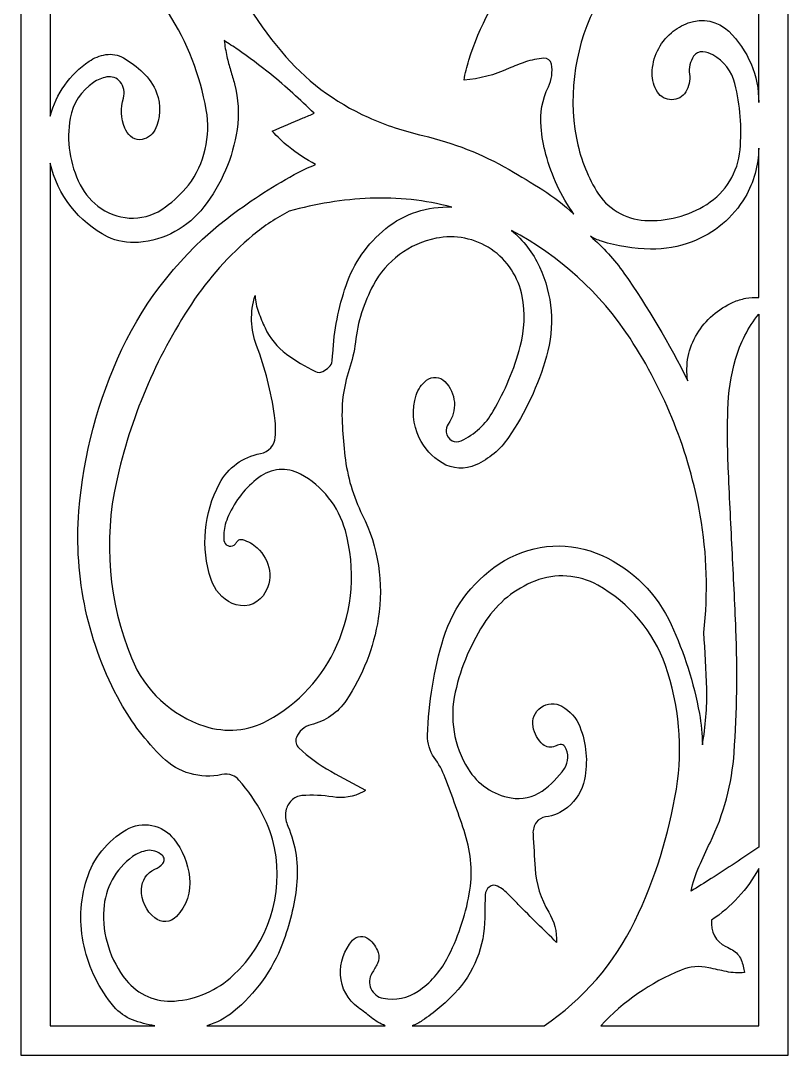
# Model space of a CAD drawing. Header units: centimetres. Extents: x 12.9 to 19.8, y -9 to 9.
# Drawn here: x 12.91 to 19.84, y -9 to 0.33 of the extents above; entities that cross this region are included whole.
import ezdxf

# ---------------------------------------------------------------- set-up
doc = ezdxf.new("R2010")
doc.units = ezdxf.units.CM
doc.header["$MEASUREMENT"] = 0
doc.layers.add('layer 1', color=7, linetype='Continuous')

msp = doc.modelspace()

# ---------------------------------------------------------------- linework, layer by layer
at = {"layer": 'layer 1', "color": 250}
for points, knots in [([(12.91471, 9.00069), (12.91471, 9.00069), (19.83723, 9.00069), (19.83723, 9.00069), (19.83723, 9.00069), (19.83723, 9.00069), (19.83723, -9.00021), (19.83723, -9.00021), (19.83723, -9.00021), (19.83723, -9.00021), (12.91471, -9.00021), (12.91471, -9.00021), (12.91471, -9.00021), (12.91471, -9.00021), (12.91471, 9.00069), (12.91471, 9.00069)], [0, 0, 0, 0, 0.2, 0.2, 0.2, 0.2, 0.4, 0.4, 0.4, 0.4, 0.6, 0.6, 0.6, 0.6, 1, 1, 1, 1]), ([(16.51434, 2.25882), (16.5137, 2.0821), (16.54737, 1.90701), (16.61355, 1.74313), (16.61355, 1.74313), (16.67943, 1.57992), (16.76909, 1.42739), (16.87964, 1.29042), (16.87964, 1.29042), (16.93523, 1.19882), (17.00343, 1.11554), (17.08227, 1.043), (17.08227, 1.043), (17.20559, 0.92957), (17.37983, 0.89049), (17.53971, 0.94058), (17.53971, 0.94058), (17.49214, 0.9036), (17.44875, 0.86152), (17.41029, 0.81512), (17.41029, 0.81512), (17.20496, 0.5672), (17.05046, 0.28141), (16.95557, -0.02618), (16.95557, -0.02618), (16.93748, -0.0848), (16.92323, -0.14454), (16.91296, -0.20504), (16.91296, -0.20504), (17.05214, -0.19426), (17.18828, -0.15895), (17.31515, -0.10066), (17.31515, -0.10066), (17.36433, -0.07808), (17.41475, -0.05834), (17.46619, -0.04152), (17.46619, -0.04152), (17.52019, -0.02388), (17.57609, -0.01269), (17.63272, -0.00818), (17.63272, -0.00818), (17.66522, -0.00559), (17.69447, -0.0279), (17.70066, -0.0599), (17.70066, -0.0599), (17.71415, -0.12994), (17.70448, -0.20247), (17.67314, -0.26655), (17.67314, -0.26655), (17.6185, -0.37837), (17.59565, -0.50303), (17.6072, -0.62698), (17.6072, -0.62698), (17.61499, -0.71101), (17.62984, -0.79422), (17.65157, -0.87578), (17.65157, -0.87578), (17.70282, -1.06802), (17.78747, -1.2497), (17.9017, -1.41257), (17.9017, -1.41257), (17.81543, -1.33173), (17.72187, -1.25906), (17.62223, -1.19543), (17.62223, -1.19543), (17.52278, -1.13194), (17.42192, -1.0707), (17.31968, -1.01179), (17.31968, -1.01179), (17.07711, -0.87197), (16.81528, -0.76872), (16.54255, -0.70534), (16.54255, -0.70534), (16.37269, -0.66586), (16.20687, -0.61058), (16.04728, -0.54028), (16.04728, -0.54028), (15.74532, -0.40434), (15.47799, -0.20165), (15.2655, 0.05234), (15.2655, 0.05234), (14.78293, 0.62913), (14.4918, 1.34228), (14.43255, 2.09199), (14.43255, 2.09199), (14.42262, 2.24204), (14.4248, 2.3927), (14.4391, 2.5424), (14.4391, 2.5424), (14.47733, 2.94298), (14.64958, 3.3192), (14.92772, 3.60999), (14.92772, 3.60999), (14.9902, 3.67442), (15.05865, 3.73282), (15.1321, 3.78437), (15.1321, 3.78437), (15.31525, 3.91293), (15.54747, 3.95028), (15.76173, 3.88578), (15.76173, 3.88578), (15.86417, 3.85491), (15.95658, 3.79723), (16.0293, 3.71873), (16.0293, 3.71873), (16.16524, 3.53734), (16.26759, 3.33295), (16.33144, 3.11546), (16.33144, 3.11546), (16.39636, 2.89432), (16.4048, 2.66034), (16.35598, 2.43509), (16.35598, 2.43509), (16.30366, 2.19331), (16.1116, 2.00614), (15.86859, 1.95974), (15.86859, 1.95974), (15.772, 1.94131), (15.67343, 1.93555), (15.57534, 1.94261), (15.57534, 1.94261), (15.45318, 1.95895), (15.35306, 2.04788), (15.32227, 2.16723), (15.32227, 2.16723), (15.31005, 2.21455), (15.31575, 2.26476), (15.33824, 2.30815), (15.33824, 2.30815), (15.34616, 2.32347), (15.36151, 2.33356), (15.37872, 2.33481), (15.37872, 2.33481), (15.39498, 2.33595), (15.41131, 2.33417), (15.42692, 2.32952), (15.42692, 2.32952), (15.44608, 2.37582), (15.45566, 2.42549), (15.4551, 2.47558), (15.4551, 2.47558), (15.45454, 2.52534), (15.44778, 2.57485), (15.43491, 2.62293), (15.43491, 2.62293), (15.41685, 2.68644), (15.37211, 2.73893), (15.31228, 2.76684), (15.31228, 2.76684), (15.28008, 2.78183), (15.24323, 2.78335), (15.20991, 2.77104), (15.20991, 2.77104), (15.17657, 2.75876), (15.14961, 2.73381), (15.13487, 2.70147), (15.13487, 2.70147), (15.09112, 2.60562), (15.06263, 2.50356), (15.05039, 2.39889), (15.05039, 2.39889), (15.03804, 2.2933), (15.05173, 2.18635), (15.09025, 2.08728), (15.09025, 2.08728), (15.12511, 1.99761), (15.17554, 1.91485), (15.23926, 1.84278), (15.23926, 1.84278), (15.30398, 1.76955), (15.38965, 1.71807), (15.48467, 1.69534), (15.48467, 1.69534), (15.7042, 1.66836), (15.92657, 1.71046), (16.121, 1.81594), (16.121, 1.81594), (16.20968, 1.86404), (16.28847, 1.92843), (16.35328, 2.00574), (16.35328, 2.00574), (16.4178, 2.0827), (16.47193, 2.16777), (16.51434, 2.25882), (16.51434, 2.25882), (16.51434, 2.25882), (16.51434, 2.25882), (16.51434, 2.25882)], [0, 0, 0, 0, 0.0208333, 0.0208333, 0.0208333, 0.0208333, 0.0416667, 0.0416667, 0.0416667, 0.0416667, 0.0625, 0.0625, 0.0625, 0.0625, 0.0833333, 0.0833333, 0.0833333, 0.0833333, 0.1041667, 0.1041667, 0.1041667, 0.1041667, 0.125, 0.125, 0.125, 0.125, 0.1458333, 0.1458333, 0.1458333, 0.1458333, 0.1666667, 0.1666667, 0.1666667, 0.1666667, 0.1875, 0.1875, 0.1875, 0.1875, 0.2083333, 0.2083333, 0.2083333, 0.2083333, 0.2291667, 0.2291667, 0.2291667, 0.2291667, 0.25, 0.25, 0.25, 0.25, 0.2708333, 0.2708333, 0.2708333, 0.2708333, 0.2916667, 0.2916667, 0.2916667, 0.2916667, 0.3125, 0.3125, 0.3125, 0.3125, 0.3333333, 0.3333333, 0.3333333, 0.3333333, 0.3541667, 0.3541667, 0.3541667, 0.3541667, 0.375, 0.375, 0.375, 0.375, 0.3958333, 0.3958333, 0.3958333, 0.3958333, 0.4166667, 0.4166667, 0.4166667, 0.4166667, 0.4375, 0.4375, 0.4375, 0.4375, 0.4583333, 0.4583333, 0.4583333, 0.4583333, 0.4791667, 0.4791667, 0.4791667, 0.4791667, 0.5, 0.5, 0.5, 0.5, 0.5208333, 0.5208333, 0.5208333, 0.5208333, 0.5416667, 0.5416667, 0.5416667, 0.5416667, 0.5625, 0.5625, 0.5625, 0.5625, 0.5833333, 0.5833333, 0.5833333, 0.5833333, 0.6041667, 0.6041667, 0.6041667, 0.6041667, 0.625, 0.625, 0.625, 0.625, 0.6458333, 0.6458333, 0.6458333, 0.6458333, 0.6666667, 0.6666667, 0.6666667, 0.6666667, 0.6875, 0.6875, 0.6875, 0.6875, 0.7083333, 0.7083333, 0.7083333, 0.7083333, 0.7291667, 0.7291667, 0.7291667, 0.7291667, 0.75, 0.75, 0.75, 0.75, 0.7708333, 0.7708333, 0.7708333, 0.7708333, 0.7916667, 0.7916667, 0.7916667, 0.7916667, 0.8125, 0.8125, 0.8125, 0.8125, 0.8333333, 0.8333333, 0.8333333, 0.8333333, 0.8541667, 0.8541667, 0.8541667, 0.8541667, 0.875, 0.875, 0.875, 0.875, 0.8958333, 0.8958333, 0.8958333, 0.8958333, 0.9166667, 0.9166667, 0.9166667, 0.9166667, 0.9375, 0.9375, 0.9375, 0.9375, 0.9583333, 0.9583333, 0.9583333, 0.9583333, 1, 1, 1, 1]), ([(19.57078, 3.75261), (19.57078, 3.75261), (19.57078, -0.40776), (19.57078, -0.40776), (19.57078, -0.40776), (19.57192, -0.16525), (19.47394, 0.06704), (19.29939, 0.23536), (19.29939, 0.23536), (19.20274, 0.32853), (19.06135, 0.35803), (18.93557, 0.31107), (18.93557, 0.31107), (18.87987, 0.2903), (18.8281, 0.26028), (18.78243, 0.22225), (18.78243, 0.22225), (18.67492, 0.13122), (18.61186, -0.00157), (18.60935, -0.14242), (18.60935, -0.14242), (18.60826, -0.20281), (18.62503, -0.26215), (18.65757, -0.31304), (18.65757, -0.31304), (18.68542, -0.3565), (18.73361, -0.38263), (18.78522, -0.38228), (18.78522, -0.38228), (18.83681, -0.38194), (18.8844, -0.35557), (18.9117, -0.31177), (18.9117, -0.31177), (18.94173, -0.26367), (18.95399, -0.20661), (18.94631, -0.15042), (18.94631, -0.15042), (18.93861, -0.09412), (18.9516, -0.03692), (18.98287, 0.01051), (18.98287, 0.01051), (19.00143, 0.03872), (19.03412, 0.05431), (19.06771, 0.05107), (19.06771, 0.05107), (19.09925, 0.04801), (19.12982, 0.03845), (19.15749, 0.023), (19.15749, 0.023), (19.25665, -0.03237), (19.32845, -0.12645), (19.35576, -0.23669), (19.35576, -0.23669), (19.40404, -0.43168), (19.41965, -0.63338), (19.40199, -0.83349), (19.40199, -0.83349), (19.38421, -1.03511), (19.27331, -1.21703), (19.10231, -1.32532), (19.10231, -1.32532), (18.93617, -1.43051), (18.74116, -1.48109), (18.54484, -1.46997), (18.54484, -1.46997), (18.36416, -1.45976), (18.2002, -1.36045), (18.10732, -1.20515), (18.10732, -1.20515), (18.01915, -1.05771), (17.95769, -0.89582), (17.92577, -0.727), (17.92577, -0.727), (17.84899, -0.30677), (17.91813, 0.12736), (18.1215, 0.50304), (18.1215, 0.50304), (18.19714, 0.64275), (18.29453, 0.7696), (18.40995, 0.87876), (18.40995, 0.87876), (18.49664, 0.96075), (18.58222, 1.04389), (18.66666, 1.1282), (18.66666, 1.1282), (18.7515, 1.21293), (18.82406, 1.30907), (18.88228, 1.4139), (18.88228, 1.4139), (18.92789, 1.49604), (18.97032, 1.57995), (19.00945, 1.66537), (19.00945, 1.66537), (19.1266, 1.92454), (19.22594, 2.19135), (19.30678, 2.46403), (19.30678, 2.46403), (19.42742, 2.88623), (19.51568, 3.31696), (19.57078, 3.75261), (19.57078, 3.75261), (19.57078, 3.75261), (19.57078, 3.75261), (19.57078, 3.75261)], [0, 0, 0, 0, 0.037037, 0.037037, 0.037037, 0.037037, 0.0740741, 0.0740741, 0.0740741, 0.0740741, 0.1111111, 0.1111111, 0.1111111, 0.1111111, 0.1481481, 0.1481481, 0.1481481, 0.1481481, 0.1851852, 0.1851852, 0.1851852, 0.1851852, 0.2222222, 0.2222222, 0.2222222, 0.2222222, 0.2592593, 0.2592593, 0.2592593, 0.2592593, 0.2962963, 0.2962963, 0.2962963, 0.2962963, 0.3333333, 0.3333333, 0.3333333, 0.3333333, 0.3703704, 0.3703704, 0.3703704, 0.3703704, 0.4074074, 0.4074074, 0.4074074, 0.4074074, 0.4444444, 0.4444444, 0.4444444, 0.4444444, 0.4814815, 0.4814815, 0.4814815, 0.4814815, 0.5185185, 0.5185185, 0.5185185, 0.5185185, 0.5555556, 0.5555556, 0.5555556, 0.5555556, 0.5925926, 0.5925926, 0.5925926, 0.5925926, 0.6296296, 0.6296296, 0.6296296, 0.6296296, 0.6666667, 0.6666667, 0.6666667, 0.6666667, 0.7037037, 0.7037037, 0.7037037, 0.7037037, 0.7407407, 0.7407407, 0.7407407, 0.7407407, 0.7777778, 0.7777778, 0.7777778, 0.7777778, 0.8148148, 0.8148148, 0.8148148, 0.8148148, 0.8518519, 0.8518519, 0.8518519, 0.8518519, 0.8888889, 0.8888889, 0.8888889, 0.8888889, 0.9259259, 0.9259259, 0.9259259, 0.9259259, 1, 1, 1, 1]), ([(13.18116, -0.52947), (13.18116, -0.52947), (13.18116, 3.226), (13.18116, 3.226), (13.18116, 3.226), (13.18179, 3.21872), (13.18248, 3.21144), (13.18328, 3.20416), (13.18328, 3.20416), (13.24731, 2.62516), (13.38642, 2.05711), (13.59727, 1.51406), (13.59727, 1.51406), (13.80074, 1.13566), (14.01777, 0.76471), (14.24795, 0.40194), (14.24795, 0.40194), (14.41712, 0.13535), (14.53278, -0.16174), (14.58846, -0.47252), (14.58846, -0.47252), (14.63127, -0.71144), (14.57307, -0.95759), (14.42789, -1.15211), (14.42789, -1.15211), (14.36674, -1.22563), (14.29724, -1.2918), (14.22082, -1.34928), (14.22082, -1.34928), (14.0502, -1.47767), (13.81644, -1.48288), (13.64008, -1.36248), (13.64008, -1.36248), (13.56039, -1.30806), (13.49554, -1.23456), (13.45143, -1.14873), (13.45143, -1.14873), (13.35636, -0.9638), (13.32487, -0.75255), (13.36181, -0.54792), (13.36181, -0.54792), (13.38546, -0.41691), (13.46095, -0.30087), (13.57109, -0.2261), (13.57109, -0.2261), (13.60709, -0.20167), (13.64769, -0.18481), (13.69041, -0.17657), (13.69041, -0.17657), (13.73591, -0.16777), (13.7826, -0.18485), (13.81175, -0.2209), (13.81175, -0.2209), (13.84482, -0.26183), (13.85552, -0.31653), (13.84036, -0.36693), (13.84036, -0.36693), (13.8136, -0.45575), (13.81807, -0.551), (13.85302, -0.63691), (13.85302, -0.63691), (13.86479, -0.66465), (13.88214, -0.68964), (13.90401, -0.71034), (13.90401, -0.71034), (13.92652, -0.73163), (13.95651, -0.74315), (13.98746, -0.74237), (13.98746, -0.74237), (14.04555, -0.74092), (14.09801, -0.70742), (14.12371, -0.65532), (14.12371, -0.65532), (14.17548, -0.55044), (14.18151, -0.42886), (14.14026, -0.31941), (14.14026, -0.31941), (14.11346, -0.24995), (14.07159, -0.18733), (14.01761, -0.13608), (14.01761, -0.13608), (13.9641, -0.08525), (13.90479, -0.04096), (13.84085, -0.00409), (13.84085, -0.00409), (13.79277, 0.02362), (13.73662, 0.03387), (13.68184, 0.0249), (13.68184, 0.0249), (13.62806, 0.0161), (13.57681, -0.00418), (13.53156, -0.03458), (13.53156, -0.03458), (13.35862, -0.15167), (13.23411, -0.32745), (13.18116, -0.52949), (13.18116, -0.52949), (13.18116, -0.52949), (13.18116, -0.52947), (13.18116, -0.52947)], [0, 0, 0, 0, 0.0384615, 0.0384615, 0.0384615, 0.0384615, 0.0769231, 0.0769231, 0.0769231, 0.0769231, 0.1153846, 0.1153846, 0.1153846, 0.1153846, 0.1538462, 0.1538462, 0.1538462, 0.1538462, 0.1923077, 0.1923077, 0.1923077, 0.1923077, 0.2307692, 0.2307692, 0.2307692, 0.2307692, 0.2692308, 0.2692308, 0.2692308, 0.2692308, 0.3076923, 0.3076923, 0.3076923, 0.3076923, 0.3461538, 0.3461538, 0.3461538, 0.3461538, 0.3846154, 0.3846154, 0.3846154, 0.3846154, 0.4230769, 0.4230769, 0.4230769, 0.4230769, 0.4615385, 0.4615385, 0.4615385, 0.4615385, 0.5, 0.5, 0.5, 0.5, 0.5384615, 0.5384615, 0.5384615, 0.5384615, 0.5769231, 0.5769231, 0.5769231, 0.5769231, 0.6153846, 0.6153846, 0.6153846, 0.6153846, 0.6538462, 0.6538462, 0.6538462, 0.6538462, 0.6923077, 0.6923077, 0.6923077, 0.6923077, 0.7307692, 0.7307692, 0.7307692, 0.7307692, 0.7692308, 0.7692308, 0.7692308, 0.7692308, 0.8076923, 0.8076923, 0.8076923, 0.8076923, 0.8461538, 0.8461538, 0.8461538, 0.8461538, 0.8846154, 0.8846154, 0.8846154, 0.8846154, 0.9230769, 0.9230769, 0.9230769, 0.9230769, 1, 1, 1, 1]), ([(13.18116, -0.95428), (13.24794, -1.24099), (13.43676, -1.48388), (13.69823, -1.61913), (13.69823, -1.61913), (13.78528, -1.65906), (13.88102, -1.67603), (13.9765, -1.66844), (13.9765, -1.66844), (14.20983, -1.64988), (14.42438, -1.53386), (14.56758, -1.34868), (14.56758, -1.34868), (14.72513, -1.14496), (14.82784, -0.90439), (14.86592, -0.64969), (14.86592, -0.64969), (14.88638, -0.51288), (14.87845, -0.37339), (14.84263, -0.23977), (14.84263, -0.23977), (14.83157, -0.19852), (14.81976, -0.15747), (14.80723, -0.11663), (14.80723, -0.11663), (14.79468, -0.0758), (14.78367, -0.03451), (14.77418, 0.00714), (14.77418, 0.00714), (14.76382, 0.05473), (14.75553, 0.10272), (14.74932, 0.15101), (14.74932, 0.15101), (14.79084, 0.12533), (14.83171, 0.09862), (14.87193, 0.07095), (14.87193, 0.07095), (14.97401, 0.00057), (15.07328, -0.07377), (15.16953, -0.15196), (15.16953, -0.15196), (15.30525, -0.2634), (15.43603, -0.38078), (15.56141, -0.50372), (15.56141, -0.50372), (15.5286, -0.51799), (15.49575, -0.5322), (15.46287, -0.54635), (15.46287, -0.54635), (15.3697, -0.58646), (15.27646, -0.62642), (15.18316, -0.66621), (15.18316, -0.66621), (15.22834, -0.71613), (15.27731, -0.76245), (15.32968, -0.80472), (15.32968, -0.80472), (15.40637, -0.86553), (15.48807, -0.91971), (15.57391, -0.9667), (15.57391, -0.9667), (15.5075, -0.99234), (15.44289, -1.02247), (15.38056, -1.05686), (15.38056, -1.05686), (15.16851, -1.17386), (14.96579, -1.30692), (14.77411, -1.45492), (14.77411, -1.45492), (14.36996, -1.76702), (14.04577, -2.17039), (13.82805, -2.63228), (13.82805, -2.63228), (13.61158, -3.09146), (13.48015, -3.58591), (13.44009, -4.09199), (13.44009, -4.09199), (13.39268, -4.69149), (13.52285, -5.29135), (13.8147, -5.81717), (13.8147, -5.81717), (13.91638, -6.00041), (14.04399, -6.16795), (14.19364, -6.31465), (14.19364, -6.31465), (14.33469, -6.45289), (14.53569, -6.51082), (14.72864, -6.46864), (14.72864, -6.46864), (14.76038, -6.46171), (14.79345, -6.46428), (14.82373, -6.47599), (14.82373, -6.47599), (14.84649, -6.48481), (14.86679, -6.49901), (14.88287, -6.51737), (14.88287, -6.51737), (14.9657, -6.61188), (15.03715, -6.71586), (15.09566, -6.82708), (15.09566, -6.82708), (15.14582, -6.92239), (15.1824, -7.0243), (15.20431, -7.12978), (15.20431, -7.12978), (15.28828, -7.55126), (15.1472, -7.98648), (14.8322, -8.27888), (14.8322, -8.27888), (14.68672, -8.41391), (14.49966, -8.49569), (14.30177, -8.5109), (14.30177, -8.5109), (14.1345, -8.52379), (13.97154, -8.45317), (13.8664, -8.32246), (13.8664, -8.32246), (13.72146, -8.14219), (13.64903, -7.91415), (13.6633, -7.68329), (13.6633, -7.68329), (13.67496, -7.49429), (13.77032, -7.32019), (13.92323, -7.20845), (13.92323, -7.20845), (13.96301, -7.1794), (14.00924, -7.16037), (14.05794, -7.15296), (14.05794, -7.15296), (14.08052, -7.14954), (14.10364, -7.15171), (14.12517, -7.15932), (14.12517, -7.15932), (14.14897, -7.16772), (14.17117, -7.18011), (14.1908, -7.19599), (14.1908, -7.19599), (14.20188, -7.20493), (14.20876, -7.21808), (14.20978, -7.23228), (14.20978, -7.23228), (14.21081, -7.24649), (14.20585, -7.26053), (14.19618, -7.27096), (14.19618, -7.27096), (14.176, -7.29274), (14.15156, -7.31016), (14.12441, -7.32213), (14.12441, -7.32213), (14.05267, -7.35375), (14.0058, -7.42397), (14.00415, -7.50235), (14.00415, -7.50235), (14.00202, -7.60234), (14.04595, -7.69768), (14.12336, -7.76101), (14.12336, -7.76101), (14.18162, -7.8086), (14.26658, -7.80355), (14.31863, -7.74926), (14.31863, -7.74926), (14.40928, -7.6548), (14.45297, -7.52486), (14.43767, -7.39484), (14.43767, -7.39484), (14.42284, -7.26873), (14.37389, -7.14912), (14.29603, -7.04882), (14.29603, -7.04882), (14.19386, -6.91732), (14.01044, -6.88159), (13.86658, -6.96543), (13.86658, -6.96543), (13.69615, -7.06463), (13.56904, -7.22384), (13.51012, -7.41202), (13.51012, -7.41202), (13.44871, -7.60814), (13.44031, -7.81693), (13.48585, -8.01732), (13.48585, -8.01732), (13.53123, -8.21705), (13.62335, -8.40305), (13.75476, -8.56014), (13.75476, -8.56014), (13.79978, -8.61397), (13.85784, -8.65528), (13.92348, -8.68014), (13.92348, -8.68014), (13.98818, -8.70464), (14.05518, -8.72261), (14.12345, -8.73376), (14.12345, -8.73376), (14.12345, -8.73376), (13.18116, -8.73376), (13.18116, -8.73376), (13.18116, -8.73376), (13.18116, -8.73376), (13.18116, -0.95431), (13.18116, -0.95431), (13.18116, -0.95431), (13.18116, -0.95431), (13.18116, -0.95428), (13.18116, -0.95428)], [0, 0, 0, 0, 0.0192308, 0.0192308, 0.0192308, 0.0192308, 0.0384615, 0.0384615, 0.0384615, 0.0384615, 0.0576923, 0.0576923, 0.0576923, 0.0576923, 0.0769231, 0.0769231, 0.0769231, 0.0769231, 0.0961538, 0.0961538, 0.0961538, 0.0961538, 0.1153846, 0.1153846, 0.1153846, 0.1153846, 0.1346154, 0.1346154, 0.1346154, 0.1346154, 0.1538462, 0.1538462, 0.1538462, 0.1538462, 0.1730769, 0.1730769, 0.1730769, 0.1730769, 0.1923077, 0.1923077, 0.1923077, 0.1923077, 0.2115385, 0.2115385, 0.2115385, 0.2115385, 0.2307692, 0.2307692, 0.2307692, 0.2307692, 0.25, 0.25, 0.25, 0.25, 0.2692308, 0.2692308, 0.2692308, 0.2692308, 0.2884615, 0.2884615, 0.2884615, 0.2884615, 0.3076923, 0.3076923, 0.3076923, 0.3076923, 0.3269231, 0.3269231, 0.3269231, 0.3269231, 0.3461538, 0.3461538, 0.3461538, 0.3461538, 0.3653846, 0.3653846, 0.3653846, 0.3653846, 0.3846154, 0.3846154, 0.3846154, 0.3846154, 0.4038462, 0.4038462, 0.4038462, 0.4038462, 0.4230769, 0.4230769, 0.4230769, 0.4230769, 0.4423077, 0.4423077, 0.4423077, 0.4423077, 0.4615385, 0.4615385, 0.4615385, 0.4615385, 0.4807692, 0.4807692, 0.4807692, 0.4807692, 0.5, 0.5, 0.5, 0.5, 0.5192308, 0.5192308, 0.5192308, 0.5192308, 0.5384615, 0.5384615, 0.5384615, 0.5384615, 0.5576923, 0.5576923, 0.5576923, 0.5576923, 0.5769231, 0.5769231, 0.5769231, 0.5769231, 0.5961538, 0.5961538, 0.5961538, 0.5961538, 0.6153846, 0.6153846, 0.6153846, 0.6153846, 0.6346154, 0.6346154, 0.6346154, 0.6346154, 0.6538462, 0.6538462, 0.6538462, 0.6538462, 0.6730769, 0.6730769, 0.6730769, 0.6730769, 0.6923077, 0.6923077, 0.6923077, 0.6923077, 0.7115385, 0.7115385, 0.7115385, 0.7115385, 0.7307692, 0.7307692, 0.7307692, 0.7307692, 0.75, 0.75, 0.75, 0.75, 0.7692308, 0.7692308, 0.7692308, 0.7692308, 0.7884615, 0.7884615, 0.7884615, 0.7884615, 0.8076923, 0.8076923, 0.8076923, 0.8076923, 0.8269231, 0.8269231, 0.8269231, 0.8269231, 0.8461538, 0.8461538, 0.8461538, 0.8461538, 0.8653846, 0.8653846, 0.8653846, 0.8653846, 0.8846154, 0.8846154, 0.8846154, 0.8846154, 0.9038462, 0.9038462, 0.9038462, 0.9038462, 0.9230769, 0.9230769, 0.9230769, 0.9230769, 0.9423077, 0.9423077, 0.9423077, 0.9423077, 0.9615385, 0.9615385, 0.9615385, 0.9615385, 1, 1, 1, 1]), ([(19.57078, -0.81866), (19.57078, -0.81866), (19.57078, -2.16606), (19.57078, -2.16606), (19.57078, -2.16606), (19.53136, -2.16269), (19.49165, -2.16494), (19.45288, -2.17278), (19.45288, -2.17278), (19.41418, -2.18062), (19.37642, -2.19237), (19.3401, -2.20786), (19.3401, -2.20786), (19.20506, -2.2679), (19.0915, -2.36745), (19.01438, -2.49352), (19.01438, -2.49352), (18.93657, -2.62069), (18.90678, -2.77136), (18.93043, -2.91854), (18.93043, -2.91854), (18.76394, -2.57982), (18.57146, -2.25456), (18.35463, -1.94561), (18.35463, -1.94561), (18.2686, -1.82305), (18.16779, -1.71161), (18.05443, -1.61379), (18.05443, -1.61379), (18.08518, -1.6328), (18.11821, -1.64783), (18.15276, -1.6585), (18.15276, -1.6585), (18.29578, -1.70279), (18.44436, -1.72639), (18.59408, -1.72865), (18.59408, -1.72865), (18.72218, -1.73057), (18.84948, -1.70826), (18.96929, -1.66286), (18.96929, -1.66286), (19.16988, -1.58684), (19.33874, -1.44522), (19.44846, -1.26089), (19.44846, -1.26089), (19.52634, -1.12631), (19.56846, -0.97412), (19.57078, -0.81866), (19.57078, -0.81866), (19.57078, -0.81866), (19.57078, -0.81866), (19.57078, -0.81866)], [0, 0, 0, 0, 0.0714286, 0.0714286, 0.0714286, 0.0714286, 0.1428571, 0.1428571, 0.1428571, 0.1428571, 0.2142857, 0.2142857, 0.2142857, 0.2142857, 0.2857143, 0.2857143, 0.2857143, 0.2857143, 0.3571429, 0.3571429, 0.3571429, 0.3571429, 0.4285714, 0.4285714, 0.4285714, 0.4285714, 0.5, 0.5, 0.5, 0.5, 0.5714286, 0.5714286, 0.5714286, 0.5714286, 0.6428571, 0.6428571, 0.6428571, 0.6428571, 0.7142857, 0.7142857, 0.7142857, 0.7142857, 0.7857143, 0.7857143, 0.7857143, 0.7857143, 0.8571429, 0.8571429, 0.8571429, 0.8571429, 1, 1, 1, 1]), ([(16.80157, -1.35022), (16.58601, -1.33928), (16.37418, -1.40844), (16.20671, -1.54454), (16.20671, -1.54454), (16.04158, -1.67871), (15.91755, -1.8565), (15.84867, -2.05779), (15.84867, -2.05779), (15.78062, -2.25673), (15.74049, -2.46407), (15.72942, -2.67402), (15.72942, -2.67402), (15.72687, -2.69528), (15.72461, -2.71656), (15.72265, -2.73789), (15.72265, -2.73789), (15.72062, -2.75995), (15.7103, -2.78045), (15.69377, -2.79524), (15.69377, -2.79524), (15.67716, -2.81013), (15.65873, -2.82286), (15.63888, -2.83307), (15.63888, -2.83307), (15.618, -2.84383), (15.59323, -2.84401), (15.57219, -2.83356), (15.57219, -2.83356), (15.4811, -2.78829), (15.39404, -2.7353), (15.31199, -2.67515), (15.31199, -2.67515), (15.22883, -2.61421), (15.16225, -2.5333), (15.11841, -2.43997), (15.11841, -2.43997), (15.09666, -2.39363), (15.07694, -2.34637), (15.05934, -2.29829), (15.05934, -2.29829), (15.04166, -2.24998), (15.03125, -2.19931), (15.02844, -2.14795), (15.02844, -2.14795), (14.98268, -2.29592), (14.98752, -2.45486), (15.04233, -2.59974), (15.04233, -2.59974), (15.11924, -2.80317), (15.17358, -3.01448), (15.20435, -3.22977), (15.20435, -3.22977), (15.21366, -3.29502), (15.21572, -3.36115), (15.21043, -3.42685), (15.21043, -3.42685), (15.20457, -3.49993), (15.15019, -3.55991), (15.0781, -3.57306), (15.0781, -3.57306), (14.91988, -3.60185), (14.78351, -3.70112), (14.7076, -3.84291), (14.7076, -3.84291), (14.56521, -4.10887), (14.53763, -4.42124), (14.63136, -4.70799), (14.63136, -4.70799), (14.66245, -4.80306), (14.73119, -4.88112), (14.82159, -4.92395), (14.82159, -4.92395), (14.91939, -4.97022), (15.03614, -4.94135), (15.10091, -4.8547), (15.10091, -4.8547), (15.1493, -4.78995), (15.16987, -4.70866), (15.15801, -4.62871), (15.15801, -4.62871), (15.14626, -4.5495), (15.10731, -4.47689), (15.04775, -4.42336), (15.04775, -4.42336), (15.00972, -4.38917), (14.96474, -4.36364), (14.91588, -4.34855), (14.91588, -4.34855), (14.90436, -4.345), (14.89187, -4.34638), (14.88142, -4.35239), (14.88142, -4.35239), (14.87215, -4.3577), (14.86463, -4.36561), (14.85978, -4.37512), (14.85978, -4.37512), (14.85496, -4.38459), (14.8479, -4.39272), (14.83921, -4.39882), (14.83921, -4.39882), (14.82219, -4.4105), (14.80028, -4.41235), (14.78155, -4.40371), (14.78155, -4.40371), (14.76281, -4.39504), (14.74999, -4.37698), (14.74783, -4.35645), (14.74783, -4.35645), (14.74287, -4.30839), (14.74686, -4.2598), (14.75959, -4.21319), (14.75959, -4.21319), (14.7671, -4.18572), (14.77679, -4.15885), (14.78854, -4.1329), (14.78854, -4.1329), (14.84991, -3.99745), (14.94371, -3.87913), (15.06158, -3.78849), (15.06158, -3.78849), (15.16962, -3.70534), (15.31664, -3.69355), (15.43668, -3.75825), (15.43668, -3.75825), (15.63582, -3.86562), (15.7825, -4.04991), (15.84264, -4.26804), (15.84264, -4.26804), (15.93718, -4.61107), (15.91038, -4.97643), (15.76693, -5.30204), (15.76693, -5.30204), (15.63955, -5.59123), (15.4195, -5.82997), (15.14171, -5.98058), (15.14171, -5.98058), (14.96785, -6.07484), (14.76272, -6.09347), (14.5747, -6.03221), (14.5747, -6.03221), (14.27448, -5.93442), (14.03244, -5.70912), (13.91314, -5.41679), (13.91314, -5.41679), (13.70763, -4.91305), (13.66029, -4.35837), (13.77729, -3.82703), (13.77729, -3.82703), (13.90298, -3.25623), (14.13242, -2.71314), (14.45402, -2.22508), (14.45402, -2.22508), (14.60758, -1.99204), (14.79466, -1.78283), (15.00912, -1.60423), (15.00912, -1.60423), (15.11008, -1.52015), (15.22016, -1.44759), (15.33721, -1.3879), (15.33721, -1.3879), (15.57485, -1.3198), (15.81982, -1.28036), (16.06684, -1.27043), (16.06684, -1.27043), (16.31431, -1.26047), (16.56198, -1.28738), (16.80157, -1.35022)], [0, 0, 0, 0, 0.0232558, 0.0232558, 0.0232558, 0.0232558, 0.0465116, 0.0465116, 0.0465116, 0.0465116, 0.0697674, 0.0697674, 0.0697674, 0.0697674, 0.0930233, 0.0930233, 0.0930233, 0.0930233, 0.1162791, 0.1162791, 0.1162791, 0.1162791, 0.1395349, 0.1395349, 0.1395349, 0.1395349, 0.1627907, 0.1627907, 0.1627907, 0.1627907, 0.1860465, 0.1860465, 0.1860465, 0.1860465, 0.2093023, 0.2093023, 0.2093023, 0.2093023, 0.2325581, 0.2325581, 0.2325581, 0.2325581, 0.255814, 0.255814, 0.255814, 0.255814, 0.2790698, 0.2790698, 0.2790698, 0.2790698, 0.3023256, 0.3023256, 0.3023256, 0.3023256, 0.3255814, 0.3255814, 0.3255814, 0.3255814, 0.3488372, 0.3488372, 0.3488372, 0.3488372, 0.372093, 0.372093, 0.372093, 0.372093, 0.3953488, 0.3953488, 0.3953488, 0.3953488, 0.4186047, 0.4186047, 0.4186047, 0.4186047, 0.4418605, 0.4418605, 0.4418605, 0.4418605, 0.4651163, 0.4651163, 0.4651163, 0.4651163, 0.4883721, 0.4883721, 0.4883721, 0.4883721, 0.5116279, 0.5116279, 0.5116279, 0.5116279, 0.5348837, 0.5348837, 0.5348837, 0.5348837, 0.5581395, 0.5581395, 0.5581395, 0.5581395, 0.5813953, 0.5813953, 0.5813953, 0.5813953, 0.6046512, 0.6046512, 0.6046512, 0.6046512, 0.627907, 0.627907, 0.627907, 0.627907, 0.6511628, 0.6511628, 0.6511628, 0.6511628, 0.6744186, 0.6744186, 0.6744186, 0.6744186, 0.6976744, 0.6976744, 0.6976744, 0.6976744, 0.7209302, 0.7209302, 0.7209302, 0.7209302, 0.744186, 0.744186, 0.744186, 0.744186, 0.7674419, 0.7674419, 0.7674419, 0.7674419, 0.7906977, 0.7906977, 0.7906977, 0.7906977, 0.8139535, 0.8139535, 0.8139535, 0.8139535, 0.8372093, 0.8372093, 0.8372093, 0.8372093, 0.8604651, 0.8604651, 0.8604651, 0.8604651, 0.8837209, 0.8837209, 0.8837209, 0.8837209, 0.9069767, 0.9069767, 0.9069767, 0.9069767, 0.9302326, 0.9302326, 0.9302326, 0.9302326, 0.9534884, 0.9534884, 0.9534884, 0.9534884, 1, 1, 1, 1]), ([(17.33958, -1.56022), (17.77279, -1.78899), (18.14108, -2.12401), (18.40983, -2.53361), (18.40983, -2.53361), (18.72687, -3.01682), (18.94234, -3.55971), (19.04306, -4.12881), (19.04306, -4.12881), (19.1049, -4.47828), (19.11548, -4.83495), (19.07455, -5.18748), (19.07455, -5.18748), (19.08835, -5.35609), (19.09726, -5.52506), (19.10128, -5.69418), (19.10128, -5.69418), (19.10528, -5.86369), (19.09223, -6.03319), (19.06235, -6.20009), (19.06235, -6.20009), (19.0615, -6.10524), (19.05244, -6.01066), (19.03524, -5.91738), (19.03524, -5.91738), (18.98414, -5.64036), (18.8989, -5.37085), (18.78136, -5.11487), (18.78136, -5.11487), (18.65487, -4.8394), (18.43377, -4.61864), (18.15803, -4.49268), (18.15803, -4.49268), (17.87485, -4.36338), (17.54663, -4.38037), (17.27848, -4.53853), (17.27848, -4.53853), (17.01406, -4.69446), (16.81782, -4.94369), (16.72843, -5.23737), (16.72843, -5.23737), (16.64166, -5.52222), (16.59302, -5.81724), (16.58375, -6.11487), (16.58375, -6.11487), (16.58152, -6.18615), (16.60276, -6.25614), (16.64421, -6.31416), (16.64421, -6.31416), (16.68472, -6.37089), (16.71793, -6.4325), (16.74301, -6.49751), (16.74301, -6.49751), (16.80771, -6.66514), (16.86778, -6.83452), (16.92319, -7.00543), (16.92319, -7.00543), (16.9794, -7.17886), (16.9922, -7.36351), (16.96046, -7.54304), (16.96046, -7.54304), (16.92406, -7.74909), (16.85557, -7.9482), (16.75757, -8.13307), (16.75757, -8.13307), (16.69631, -8.24862), (16.60781, -8.34758), (16.49981, -8.42132), (16.49981, -8.42132), (16.40724, -8.48455), (16.293, -8.50782), (16.18308, -8.48589), (16.18308, -8.48589), (16.1346, -8.47628), (16.09384, -8.4437), (16.07379, -8.39852), (16.07379, -8.39852), (16.05375, -8.35334), (16.05717, -8.3009), (16.08259, -8.25852), (16.08259, -8.25852), (16.09965, -8.23018), (16.11588, -8.20135), (16.13129, -8.17209), (16.13129, -8.17209), (16.14737, -8.14152), (16.1499, -8.10561), (16.13822, -8.07311), (16.13822, -8.07311), (16.12135, -8.02619), (16.09241, -7.98458), (16.05431, -7.95245), (16.05431, -7.95245), (16.01061, -7.91564), (15.9456, -7.92033), (15.90774, -7.96312), (15.90774, -7.96312), (15.83139, -8.04937), (15.79219, -8.16222), (15.79874, -8.27721), (15.79874, -8.27721), (15.80535, -8.39354), (15.86395, -8.5006), (15.95839, -8.56883), (15.95839, -8.56883), (15.99832, -8.59766), (16.03732, -8.62779), (16.0753, -8.65914), (16.0753, -8.65914), (16.11354, -8.69072), (16.15657, -8.71589), (16.20282, -8.73376), (16.20282, -8.73376), (16.20282, -8.73376), (14.59353, -8.73378), (14.59353, -8.73378), (14.59353, -8.73378), (14.68076, -8.70816), (14.76192, -8.66531), (14.83224, -8.60769), (14.83224, -8.60769), (15.03136, -8.44453), (15.18436, -8.2323), (15.27617, -7.9918), (15.27617, -7.9918), (15.34058, -7.8231), (15.38319, -7.64691), (15.403, -7.46742), (15.403, -7.46742), (15.42306, -7.28568), (15.3961, -7.10193), (15.32463, -6.93363), (15.32463, -6.93363), (15.31673, -6.91505), (15.31079, -6.89566), (15.3069, -6.87585), (15.3069, -6.87585), (15.30163, -6.84903), (15.30163, -6.82143), (15.3069, -6.79461), (15.3069, -6.79461), (15.31418, -6.75963), (15.33125, -6.72741), (15.35606, -6.7017), (15.35606, -6.7017), (15.3812, -6.67564), (15.41519, -6.65985), (15.45135, -6.65742), (15.45135, -6.65742), (15.54388, -6.65121), (15.63685, -6.65552), (15.72839, -6.67026), (15.72839, -6.67026), (15.82212, -6.68535), (15.91817, -6.66934), (16.00194, -6.62465), (16.00194, -6.62465), (16.01016, -6.62028), (16.01778, -6.61487), (16.02461, -6.60855), (16.02461, -6.60855), (15.91911, -6.55352), (15.81441, -6.49696), (15.71057, -6.43885), (15.71057, -6.43885), (15.60636, -6.38054), (15.50964, -6.30965), (15.42263, -6.22787), (15.42263, -6.22787), (15.39722, -6.204), (15.38864, -6.16717), (15.40083, -6.1345), (15.40083, -6.1345), (15.42254, -6.07643), (15.47194, -6.03308), (15.53233, -6.01906), (15.53233, -6.01906), (15.66269, -5.98882), (15.77652, -5.9101), (15.85077, -5.79879), (15.85077, -5.79879), (15.99933, -5.57613), (16.09793, -5.32411), (16.13987, -5.05976), (16.13987, -5.05976), (16.19041, -4.74107), (16.14005, -4.41472), (15.99567, -4.12614), (15.99567, -4.12614), (15.9125, -3.95987), (15.85953, -3.78011), (15.8392, -3.59533), (15.8392, -3.59533), (15.82947, -3.50662), (15.82156, -3.41772), (15.81551, -3.32868), (15.81551, -3.32868), (15.80943, -3.23948), (15.81131, -3.14993), (15.82111, -3.06104), (15.82111, -3.06104), (15.83183, -2.97743), (15.8507, -2.89502), (15.87748, -2.81507), (15.87748, -2.81507), (15.90426, -2.7351), (15.92273, -2.6526), (15.93264, -2.56883), (15.93264, -2.56883), (15.95404, -2.38798), (16.00918, -2.21267), (16.09514, -2.05209), (16.09514, -2.05209), (16.21149, -1.83468), (16.41901, -1.6805), (16.66071, -1.63168), (16.66071, -1.63168), (16.83303, -1.59677), (17.01216, -1.63237), (17.15806, -1.7305), (17.15806, -1.7305), (17.30394, -1.82865), (17.40459, -1.98199), (17.43722, -2.15476), (17.43722, -2.15476), (17.46541, -2.30452), (17.45962, -2.45875), (17.42029, -2.60597), (17.42029, -2.60597), (17.36556, -2.81089), (17.2833, -3.00749), (17.17582, -3.19035), (17.17582, -3.19035), (17.14372, -3.24897), (17.10196, -3.30181), (17.05234, -3.34661), (17.05234, -3.34661), (17.00281, -3.3913), (16.94724, -3.42882), (16.8873, -3.4581), (16.8873, -3.4581), (16.86135, -3.4708), (16.83091, -3.47056), (16.80512, -3.45752), (16.80512, -3.45752), (16.77553, -3.44255), (16.75543, -3.41365), (16.75167, -3.38071), (16.75167, -3.38071), (16.74899, -3.35472), (16.75585, -3.32863), (16.77095, -3.30731), (16.77095, -3.30731), (16.85503, -3.18861), (16.84226, -3.02694), (16.74037, -2.92309), (16.74037, -2.92309), (16.69629, -2.87818), (16.62567, -2.87322), (16.57583, -2.91164), (16.57583, -2.91164), (16.53123, -2.94598), (16.49822, -2.99308), (16.48116, -3.04673), (16.48116, -3.04673), (16.44118, -3.17358), (16.45101, -3.31081), (16.50869, -3.43065), (16.50869, -3.43065), (16.5539, -3.5246), (16.62527, -3.60344), (16.71427, -3.65771), (16.71427, -3.65771), (16.8069, -3.71419), (16.92145, -3.72095), (17.02002, -3.67566), (17.02002, -3.67566), (17.13825, -3.62135), (17.23971, -3.53637), (17.3139, -3.42949), (17.3139, -3.42949), (17.46599, -3.20455), (17.5816, -2.95711), (17.65653, -2.6961), (17.65653, -2.6961), (17.7334, -2.42824), (17.71124, -2.14185), (17.59397, -1.88904), (17.59397, -1.88904), (17.5349, -1.76172), (17.44799, -1.64937), (17.33958, -1.56022), (17.33958, -1.56022), (17.33958, -1.56022), (17.33958, -1.56022), (17.33958, -1.56022)], [0, 0, 0, 0, 0.0133333, 0.0133333, 0.0133333, 0.0133333, 0.0266667, 0.0266667, 0.0266667, 0.0266667, 0.04, 0.04, 0.04, 0.04, 0.0533333, 0.0533333, 0.0533333, 0.0533333, 0.0666667, 0.0666667, 0.0666667, 0.0666667, 0.08, 0.08, 0.08, 0.08, 0.0933333, 0.0933333, 0.0933333, 0.0933333, 0.1066667, 0.1066667, 0.1066667, 0.1066667, 0.12, 0.12, 0.12, 0.12, 0.1333333, 0.1333333, 0.1333333, 0.1333333, 0.1466667, 0.1466667, 0.1466667, 0.1466667, 0.16, 0.16, 0.16, 0.16, 0.1733333, 0.1733333, 0.1733333, 0.1733333, 0.1866667, 0.1866667, 0.1866667, 0.1866667, 0.2, 0.2, 0.2, 0.2, 0.2133333, 0.2133333, 0.2133333, 0.2133333, 0.2266667, 0.2266667, 0.2266667, 0.2266667, 0.24, 0.24, 0.24, 0.24, 0.2533333, 0.2533333, 0.2533333, 0.2533333, 0.2666667, 0.2666667, 0.2666667, 0.2666667, 0.28, 0.28, 0.28, 0.28, 0.2933333, 0.2933333, 0.2933333, 0.2933333, 0.3066667, 0.3066667, 0.3066667, 0.3066667, 0.32, 0.32, 0.32, 0.32, 0.3333333, 0.3333333, 0.3333333, 0.3333333, 0.3466667, 0.3466667, 0.3466667, 0.3466667, 0.36, 0.36, 0.36, 0.36, 0.3733333, 0.3733333, 0.3733333, 0.3733333, 0.3866667, 0.3866667, 0.3866667, 0.3866667, 0.4, 0.4, 0.4, 0.4, 0.4133333, 0.4133333, 0.4133333, 0.4133333, 0.4266667, 0.4266667, 0.4266667, 0.4266667, 0.44, 0.44, 0.44, 0.44, 0.4533333, 0.4533333, 0.4533333, 0.4533333, 0.4666667, 0.4666667, 0.4666667, 0.4666667, 0.48, 0.48, 0.48, 0.48, 0.4933333, 0.4933333, 0.4933333, 0.4933333, 0.5066667, 0.5066667, 0.5066667, 0.5066667, 0.52, 0.52, 0.52, 0.52, 0.5333333, 0.5333333, 0.5333333, 0.5333333, 0.5466667, 0.5466667, 0.5466667, 0.5466667, 0.56, 0.56, 0.56, 0.56, 0.5733333, 0.5733333, 0.5733333, 0.5733333, 0.5866667, 0.5866667, 0.5866667, 0.5866667, 0.6, 0.6, 0.6, 0.6, 0.6133333, 0.6133333, 0.6133333, 0.6133333, 0.6266667, 0.6266667, 0.6266667, 0.6266667, 0.64, 0.64, 0.64, 0.64, 0.6533333, 0.6533333, 0.6533333, 0.6533333, 0.6666667, 0.6666667, 0.6666667, 0.6666667, 0.68, 0.68, 0.68, 0.68, 0.6933333, 0.6933333, 0.6933333, 0.6933333, 0.7066667, 0.7066667, 0.7066667, 0.7066667, 0.72, 0.72, 0.72, 0.72, 0.7333333, 0.7333333, 0.7333333, 0.7333333, 0.7466667, 0.7466667, 0.7466667, 0.7466667, 0.76, 0.76, 0.76, 0.76, 0.7733333, 0.7733333, 0.7733333, 0.7733333, 0.7866667, 0.7866667, 0.7866667, 0.7866667, 0.8, 0.8, 0.8, 0.8, 0.8133333, 0.8133333, 0.8133333, 0.8133333, 0.8266667, 0.8266667, 0.8266667, 0.8266667, 0.84, 0.84, 0.84, 0.84, 0.8533333, 0.8533333, 0.8533333, 0.8533333, 0.8666667, 0.8666667, 0.8666667, 0.8666667, 0.88, 0.88, 0.88, 0.88, 0.8933333, 0.8933333, 0.8933333, 0.8933333, 0.9066667, 0.9066667, 0.9066667, 0.9066667, 0.92, 0.92, 0.92, 0.92, 0.9333333, 0.9333333, 0.9333333, 0.9333333, 0.9466667, 0.9466667, 0.9466667, 0.9466667, 0.96, 0.96, 0.96, 0.96, 0.9733333, 0.9733333, 0.9733333, 0.9733333, 1, 1, 1, 1]), ([(19.57078, -2.31504), (19.47403, -2.4355), (19.40264, -2.57421), (19.36085, -2.72297), (19.36085, -2.72297), (19.31936, -2.87077), (19.29622, -3.02308), (19.292, -3.17655), (19.292, -3.17655), (19.28722, -3.35041), (19.28836, -3.52438), (19.29544, -3.69815), (19.29544, -3.69815), (19.30629, -3.94296), (19.31802, -4.18775), (19.33059, -4.43247), (19.33059, -4.43247), (19.34307, -4.67521), (19.35458, -4.91801), (19.36509, -5.16083), (19.36509, -5.16083), (19.3797, -5.53006), (19.3743, -5.89987), (19.34893, -6.26851), (19.34893, -6.26851), (19.32947, -6.55127), (19.25571, -6.82775), (19.13176, -7.08265), (19.13176, -7.08265), (19.0975, -7.15309), (19.06447, -7.22415), (19.03269, -7.29575), (19.03269, -7.29575), (19.00083, -7.36758), (18.97662, -7.44252), (18.96047, -7.51942), (18.96047, -7.51942), (19.02108, -7.4823), (19.08136, -7.44465), (19.14128, -7.40641), (19.14128, -7.40641), (19.28552, -7.31391), (19.4287, -7.21973), (19.57078, -7.12393), (19.57078, -7.12393), (19.57078, -7.12393), (19.57078, -2.31504), (19.57078, -2.31504)], [0, 0, 0, 0, 0.0769231, 0.0769231, 0.0769231, 0.0769231, 0.1538462, 0.1538462, 0.1538462, 0.1538462, 0.2307692, 0.2307692, 0.2307692, 0.2307692, 0.3076923, 0.3076923, 0.3076923, 0.3076923, 0.3846154, 0.3846154, 0.3846154, 0.3846154, 0.4615385, 0.4615385, 0.4615385, 0.4615385, 0.5384615, 0.5384615, 0.5384615, 0.5384615, 0.6153846, 0.6153846, 0.6153846, 0.6153846, 0.6923077, 0.6923077, 0.6923077, 0.6923077, 0.7692308, 0.7692308, 0.7692308, 0.7692308, 0.8461538, 0.8461538, 0.8461538, 0.8461538, 1, 1, 1, 1]), ([(16.44516, -8.73376), (16.47752, -8.72223), (16.50829, -8.70669), (16.53677, -8.68746), (16.53677, -8.68746), (16.64198, -8.6164), (16.73921, -8.53424), (16.82682, -8.44234), (16.82682, -8.44234), (17.00171, -8.25881), (17.09933, -8.01527), (17.09944, -7.76175), (17.09944, -7.76175), (17.09948, -7.69162), (17.10127, -7.6215), (17.10478, -7.55144), (17.10478, -7.55144), (17.10612, -7.52464), (17.11862, -7.49963), (17.13926, -7.48245), (17.13926, -7.48245), (17.16088, -7.46443), (17.19136, -7.46155), (17.21602, -7.47515), (17.21602, -7.47515), (17.25253, -7.4953), (17.28596, -7.52062), (17.31524, -7.55035), (17.31524, -7.55035), (17.34436, -7.57991), (17.37324, -7.60971), (17.40191, -7.6397), (17.40191, -7.6397), (17.45819, -7.69738), (17.51523, -7.75431), (17.57303, -7.81048), (17.57303, -7.81048), (17.63138, -7.86723), (17.68938, -7.92435), (17.74702, -7.98184), (17.74702, -7.98184), (17.75048, -7.88569), (17.72594, -7.79065), (17.67632, -7.70822), (17.67632, -7.70822), (17.60456, -7.58905), (17.56255, -7.45429), (17.55387, -7.31545), (17.55387, -7.31545), (17.54734, -7.21102), (17.54105, -7.10655), (17.53497, -7.00208), (17.53497, -7.00208), (17.53281, -6.96487), (17.54395, -6.92807), (17.56642, -6.8983), (17.56642, -6.8983), (17.58609, -6.87221), (17.61537, -6.85504), (17.64775, -6.85059), (17.64775, -6.85059), (17.72062, -6.84059), (17.7893, -6.81075), (17.84631, -6.76426), (17.84631, -6.76426), (17.92479, -6.70025), (17.97872, -6.61114), (17.99902, -6.51192), (17.99902, -6.51192), (18.03161, -6.35255), (18.01693, -6.18722), (17.95675, -6.03612), (17.95675, -6.03612), (17.92566, -5.95813), (17.86887, -5.89317), (17.79573, -5.85194), (17.79573, -5.85194), (17.73594, -5.81847), (17.66218, -5.82257), (17.60646, -5.86246), (17.60646, -5.86246), (17.55074, -5.90235), (17.52291, -5.96984), (17.53531, -6.03724), (17.53531, -6.03724), (17.5465, -6.09894), (17.57792, -6.15515), (17.62466, -6.19698), (17.62466, -6.19698), (17.6545, -6.22369), (17.6974, -6.22995), (17.73362, -6.21279), (17.73362, -6.21279), (17.74796, -6.206), (17.76294, -6.20067), (17.77835, -6.19687), (17.77835, -6.19687), (17.79533, -6.19269), (17.8131, -6.19998), (17.82228, -6.21487), (17.82228, -6.21487), (17.86014, -6.2764), (17.85824, -6.3545), (17.81748, -6.41412), (17.81748, -6.41412), (17.76326, -6.49343), (17.69496, -6.56215), (17.61602, -6.61688), (17.61602, -6.61688), (17.53468, -6.6733), (17.43432, -6.69538), (17.33679, -6.67839), (17.33679, -6.67839), (17.17602, -6.6504), (17.03479, -6.55491), (16.94883, -6.4162), (16.94883, -6.4162), (16.82095, -6.20982), (16.7795, -5.96119), (16.83339, -5.72447), (16.83339, -5.72447), (16.88569, -5.49466), (16.97949, -5.27625), (17.11005, -5.08006), (17.11005, -5.08006), (17.21745, -4.91861), (17.37185, -4.79393), (17.55228, -4.72284), (17.55228, -4.72284), (17.7374, -4.64988), (17.94565, -4.6638), (18.11949, -4.76063), (18.11949, -4.76063), (18.40436, -4.9193), (18.62128, -5.17714), (18.72901, -5.4849), (18.72901, -5.4849), (18.85403, -5.84207), (18.888, -6.22494), (18.8279, -6.59855), (18.8279, -6.59855), (18.76142, -7.01179), (18.63515, -7.41327), (18.45314, -7.79016), (18.45314, -7.79016), (18.26891, -8.17171), (17.98629, -8.49746), (17.6346, -8.73376), (17.6346, -8.73376), (17.6346, -8.73376), (16.44516, -8.73376), (16.44516, -8.73376)], [0, 0, 0, 0, 0.025641, 0.025641, 0.025641, 0.025641, 0.0512821, 0.0512821, 0.0512821, 0.0512821, 0.0769231, 0.0769231, 0.0769231, 0.0769231, 0.1025641, 0.1025641, 0.1025641, 0.1025641, 0.1282051, 0.1282051, 0.1282051, 0.1282051, 0.1538462, 0.1538462, 0.1538462, 0.1538462, 0.1794872, 0.1794872, 0.1794872, 0.1794872, 0.2051282, 0.2051282, 0.2051282, 0.2051282, 0.2307692, 0.2307692, 0.2307692, 0.2307692, 0.2564103, 0.2564103, 0.2564103, 0.2564103, 0.2820513, 0.2820513, 0.2820513, 0.2820513, 0.3076923, 0.3076923, 0.3076923, 0.3076923, 0.3333333, 0.3333333, 0.3333333, 0.3333333, 0.3589744, 0.3589744, 0.3589744, 0.3589744, 0.3846154, 0.3846154, 0.3846154, 0.3846154, 0.4102564, 0.4102564, 0.4102564, 0.4102564, 0.4358974, 0.4358974, 0.4358974, 0.4358974, 0.4615385, 0.4615385, 0.4615385, 0.4615385, 0.4871795, 0.4871795, 0.4871795, 0.4871795, 0.5128205, 0.5128205, 0.5128205, 0.5128205, 0.5384615, 0.5384615, 0.5384615, 0.5384615, 0.5641026, 0.5641026, 0.5641026, 0.5641026, 0.5897436, 0.5897436, 0.5897436, 0.5897436, 0.6153846, 0.6153846, 0.6153846, 0.6153846, 0.6410256, 0.6410256, 0.6410256, 0.6410256, 0.6666667, 0.6666667, 0.6666667, 0.6666667, 0.6923077, 0.6923077, 0.6923077, 0.6923077, 0.7179487, 0.7179487, 0.7179487, 0.7179487, 0.7435897, 0.7435897, 0.7435897, 0.7435897, 0.7692308, 0.7692308, 0.7692308, 0.7692308, 0.7948718, 0.7948718, 0.7948718, 0.7948718, 0.8205128, 0.8205128, 0.8205128, 0.8205128, 0.8461538, 0.8461538, 0.8461538, 0.8461538, 0.8717949, 0.8717949, 0.8717949, 0.8717949, 0.8974359, 0.8974359, 0.8974359, 0.8974359, 0.9230769, 0.9230769, 0.9230769, 0.9230769, 0.9487179, 0.9487179, 0.9487179, 0.9487179, 1, 1, 1, 1]), ([(19.57078, -7.31603), (19.57078, -7.31603), (19.57078, -8.73376), (19.57078, -8.73376), (19.57078, -8.73376), (19.57078, -8.73376), (18.14626, -8.73376), (18.14626, -8.73376), (18.14626, -8.73376), (18.34815, -8.51563), (18.59544, -8.34427), (18.87054, -8.23174), (18.87054, -8.23174), (18.94964, -8.19938), (19.03683, -8.19203), (19.12024, -8.21066), (19.12024, -8.21066), (19.17308, -8.22245), (19.22596, -8.234), (19.27889, -8.2453), (19.27889, -8.2453), (19.33218, -8.25669), (19.38687, -8.25972), (19.44107, -8.25434), (19.44107, -8.25434), (19.43687, -8.21483), (19.42711, -8.17613), (19.41206, -8.13935), (19.41206, -8.13935), (19.39667, -8.10174), (19.36925, -8.07034), (19.33403, -8.05006), (19.33403, -8.05006), (19.31442, -8.03879), (19.29432, -8.0284), (19.2738, -8.01895), (19.2738, -8.01895), (19.18295, -7.97712), (19.13082, -7.88004), (19.14597, -7.78118), (19.14597, -7.78118), (19.2344, -7.72242), (19.31514, -7.6529), (19.38636, -7.57415), (19.38636, -7.57415), (19.45753, -7.49545), (19.51941, -7.40887), (19.57078, -7.31601), (19.57078, -7.31601), (19.57078, -7.31601), (19.57078, -7.31603), (19.57078, -7.31603)], [0, 0, 0, 0, 0.0714286, 0.0714286, 0.0714286, 0.0714286, 0.1428571, 0.1428571, 0.1428571, 0.1428571, 0.2142857, 0.2142857, 0.2142857, 0.2142857, 0.2857143, 0.2857143, 0.2857143, 0.2857143, 0.3571429, 0.3571429, 0.3571429, 0.3571429, 0.4285714, 0.4285714, 0.4285714, 0.4285714, 0.5, 0.5, 0.5, 0.5, 0.5714286, 0.5714286, 0.5714286, 0.5714286, 0.6428571, 0.6428571, 0.6428571, 0.6428571, 0.7142857, 0.7142857, 0.7142857, 0.7142857, 0.7857143, 0.7857143, 0.7857143, 0.7857143, 0.8571429, 0.8571429, 0.8571429, 0.8571429, 1, 1, 1, 1])]:
    msp.add_open_spline(points, degree=3, knots=knots, dxfattribs=at)

doc.saveas('drawing.dxf')
